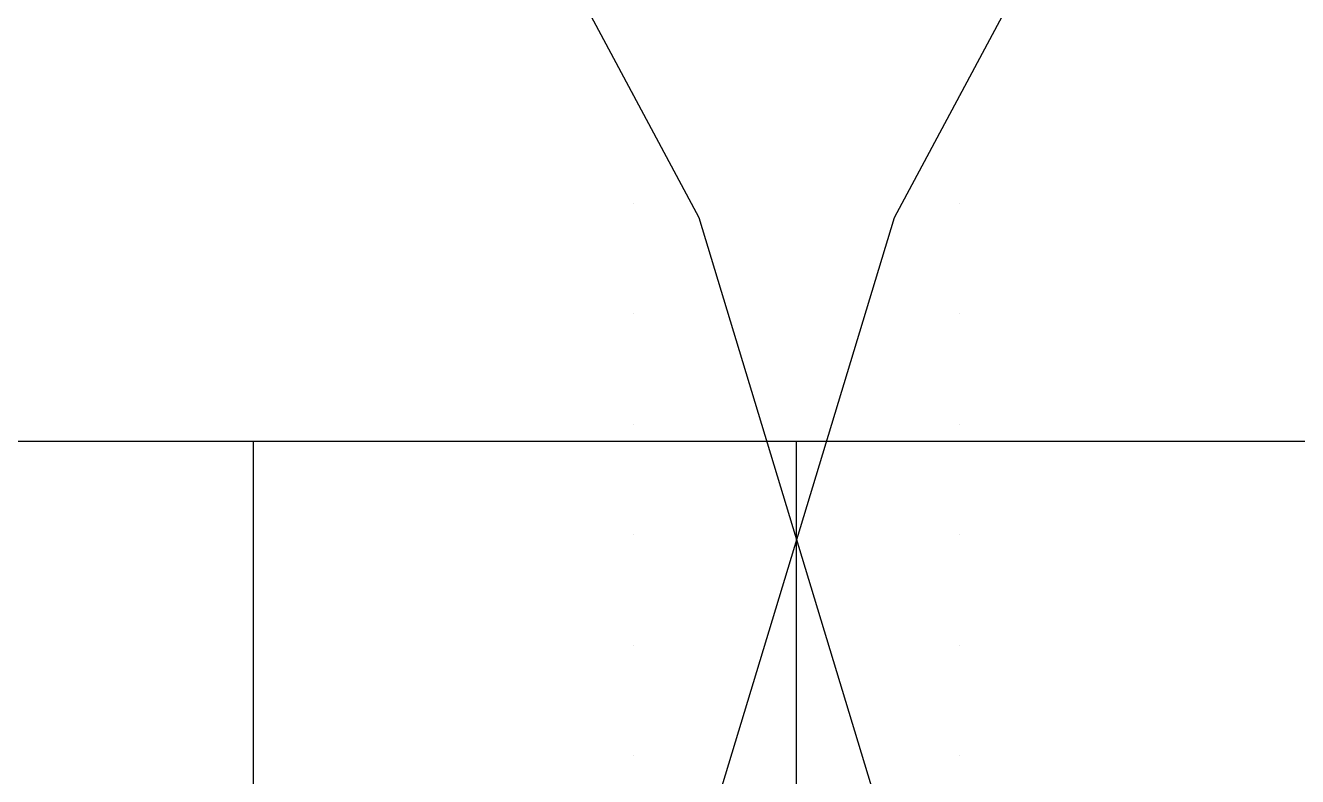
# Model space of a CAD drawing. Header units: metres. Extents: x -61500 to 61500, y -31500 to 31500.
# Drawn here: x -7099 to 4612, y 6914 to 13827 of the extents above; entities that cross this region are included whole.
import ezdxf

# ---------------------------------------------------------------- set-up
doc = ezdxf.new("R2010")
doc.units = ezdxf.units.M
for name, color, linetype in [('BEAMS_T1', 1, 'Continuous'), ('BEAMS_T2', 1, 'Continuous'), ('COLUMNS_T1', 5, 'Continuous'), ('COLUMNS_T2', 5, 'Continuous'), ('SKYBRIDGE', 3, 'Continuous')]:
    doc.layers.add(name, color=color, linetype=linetype)

msp = doc.modelspace()

# ---------------------------------------------------------------- linework, layer by layer
at = {"layer": 'BEAMS_T1'}
for p, q in [((-898, 12055, 18955), (-3809, 17500, 18955)), ((-898, 12055, 37909), (-3809, 17500, 37909)), ((-898, 12055, 56864), (-3809, 17500, 56864)), ((-898, 12055, 75818), (-3809, 17500, 75818)), ((-898, 12055, 94773), (-3809, 17500, 94773)), ((-898, 12055, 113727), (-3809, 17500, 113727)), ((-898, 12055, 132682), (-3809, 17500, 132682)), ((-898, 12055, 151636), (-3809, 17500, 151636)), ((-898, 12055, 170591), (-3809, 17500, 170591)), ((-898, 12055, 189545), (-3809, 17500, 189545)), ((-898, 12055, 208500), (-3809, 17500, 208500)), ((-898, 12055, 227455), (-3809, 17500, 227455)), ((-898, 12055, 246409), (-3809, 17500, 246409)), ((-898, 12055, 265364), (-3809, 17500, 265364)), ((-898, 12055, 284318), (-3809, 17500, 284318)), ((-898, 12055, 303273), (-3809, 17500, 303273)), ((-898, 12055, 322227), (-3809, 17500, 322227)), ((-898, 12055, 341182), (-3809, 17500, 341182)), ((-898, 12055, 360136), (-3809, 17500, 360136)), ((-898, 12055, 379091), (-3809, 17500, 379091)), ((-898, 12055, 398045), (-3809, 17500, 398045)), ((895, 6145, 18955), (-898, 12055, 18955)), ((895, 6145, 37909), (-898, 12055, 37909)), ((895, 6145, 56864), (-898, 12055, 56864)), ((895, 6145, 75818), (-898, 12055, 75818)), ((895, 6145, 94773), (-898, 12055, 94773)), ((895, 6145, 113727), (-898, 12055, 113727)), ((895, 6145, 132682), (-898, 12055, 132682)), ((895, 6145, 151636), (-898, 12055, 151636)), ((895, 6145, 170591), (-898, 12055, 170591)), ((895, 6145, 189545), (-898, 12055, 189545)), ((895, 6145, 208500), (-898, 12055, 208500)), ((895, 6145, 227455), (-898, 12055, 227455)), ((895, 6145, 246409), (-898, 12055, 246409)), ((895, 6145, 265364), (-898, 12055, 265364)), ((895, 6145, 284318), (-898, 12055, 284318)), ((895, 6145, 303273), (-898, 12055, 303273)), ((895, 6145, 322227), (-898, 12055, 322227)), ((895, 6145, 341182), (-898, 12055, 341182)), ((895, 6145, 360136), (-898, 12055, 360136)), ((895, 6145, 379091), (-898, 12055, 379091)), ((895, 6145, 398045), (-898, 12055, 398045))]:
    msp.add_line(p, q, dxfattribs=at)
at = {"layer": 'BEAMS_T2'}
for p, q in [((3809, 17500, 18955), (898, 12055, 18955)), ((3809, 17500, 37909), (898, 12055, 37909)), ((3809, 17500, 56864), (898, 12055, 56864)), ((3809, 17500, 75818), (898, 12055, 75818)), ((3809, 17500, 94773), (898, 12055, 94773)), ((3809, 17500, 113727), (898, 12055, 113727)), ((3809, 17500, 132682), (898, 12055, 132682)), ((3809, 17500, 151636), (898, 12055, 151636)), ((3809, 17500, 170591), (898, 12055, 170591)), ((3809, 17500, 189545), (898, 12055, 189545)), ((3809, 17500, 208500), (898, 12055, 208500)), ((3809, 17500, 227455), (898, 12055, 227455)), ((3809, 17500, 246409), (898, 12055, 246409)), ((3809, 17500, 265364), (898, 12055, 265364)), ((3809, 17500, 284318), (898, 12055, 284318)), ((3809, 17500, 303273), (898, 12055, 303273)), ((3809, 17500, 322227), (898, 12055, 322227)), ((3809, 17500, 341182), (898, 12055, 341182)), ((3809, 17500, 360136), (898, 12055, 360136)), ((3809, 17500, 379091), (898, 12055, 379091)), ((3809, 17500, 398045), (898, 12055, 398045)), ((898, 12055, 18955), (-895, 6145, 18955)), ((898, 12055, 37909), (-895, 6145, 37909)), ((898, 12055, 56864), (-895, 6145, 56864)), ((898, 12055, 75818), (-895, 6145, 75818)), ((898, 12055, 94773), (-895, 6145, 94773)), ((898, 12055, 113727), (-895, 6145, 113727)), ((898, 12055, 132682), (-895, 6145, 132682)), ((898, 12055, 151636), (-895, 6145, 151636)), ((898, 12055, 170591), (-895, 6145, 170591)), ((898, 12055, 189545), (-895, 6145, 189545)), ((898, 12055, 208500), (-895, 6145, 208500)), ((898, 12055, 227455), (-895, 6145, 227455)), ((898, 12055, 246409), (-895, 6145, 246409)), ((898, 12055, 265364), (-895, 6145, 265364)), ((898, 12055, 284318), (-895, 6145, 284318)), ((898, 12055, 303273), (-895, 6145, 303273)), ((898, 12055, 322227), (-895, 6145, 322227)), ((898, 12055, 341182), (-895, 6145, 341182)), ((898, 12055, 360136), (-895, 6145, 360136)), ((898, 12055, 379091), (-895, 6145, 379091)), ((898, 12055, 398045), (-895, 6145, 398045))]:
    msp.add_line(p, q, dxfattribs=at)
at = {"layer": 'COLUMNS_T1'}
for p, q in [((1500, 13204), (1500, 13204, 11373)), ((1500, 13204, 11373), (1500, 13204, 22745)), ((1500, 13204, 22745), (1500, 13204, 34118)), ((1500, 13204, 34118), (1500, 13204, 45491)), ((1500, 13204, 45491), (1500, 13204, 56864)), ((1500, 13204, 56864), (1500, 13204, 68236)), ((1500, 13204, 68236), (1500, 13204, 79609)), ((1500, 13204, 79609), (1500, 13204, 90982)), ((1500, 13204, 90982), (1500, 13204, 102355)), ((1500, 13204, 102355), (1500, 13204, 113727)), ((1500, 13204, 113727), (1500, 13204, 125100)), ((1500, 13204, 125100), (1500, 13204, 136473)), ((1500, 13204, 136473), (1500, 13204, 147845)), ((1500, 13204, 147845), (1500, 13204, 159218)), ((1500, 13204, 159218), (1500, 13204, 170591)), ((1500, 13204, 170591), (1500, 13204, 181964)), ((1500, 13204, 181964), (1500, 13204, 193336)), ((1500, 13204, 193336), (1500, 13204, 204709)), ((1500, 13204, 204709), (1500, 13204, 216082)), ((1500, 13204, 216082), (1500, 13204, 227455)), ((1500, 13204, 227455), (1500, 13204, 238827)), ((1500, 13204, 238827), (1500, 13204, 250200)), ((1500, 13204, 250200), (1500, 13204, 261573)), ((1500, 13204, 261573), (1500, 13204, 272945)), ((1500, 13204, 272945), (1500, 13204, 284318)), ((1500, 13204, 284318), (1500, 13204, 295691)), ((1500, 13204, 295691), (1500, 13204, 307064)), ((1500, 13204, 307064), (1500, 13204, 318436)), ((1500, 13204, 318436), (1500, 13204, 329809)), ((1500, 13204, 329809), (1500, 13204, 341182)), ((1500, 13204, 341182), (1500, 13204, 352555)), ((1500, 13204, 352555), (1500, 13204, 363927)), ((1500, 13204, 363927), (1500, 13204, 375300)), ((1500, 13204, 375300), (1500, 13204, 386673)), ((1500, 13204, 386673), (1500, 13204, 398045)), ((1500, 13204, 398045), (1500, 13204, 409418)), ((1500, 12188), (1500, 12188, 11373)), ((1500, 12188, 11373), (1500, 12188, 22745)), ((1500, 12188, 22745), (1500, 12188, 34118)), ((1500, 12188, 34118), (1500, 12188, 45491)), ((1500, 12188, 45491), (1500, 12188, 56864)), ((1500, 12188, 56864), (1500, 12188, 68236)), ((1500, 12188, 68236), (1500, 12188, 79609)), ((1500, 12188, 79609), (1500, 12188, 90982)), ((1500, 12188, 90982), (1500, 12188, 102355)), ((1500, 12188, 102355), (1500, 12188, 113727)), ((1500, 12188, 113727), (1500, 12188, 125100)), ((1500, 12188, 125100), (1500, 12188, 136473)), ((1500, 12188, 136473), (1500, 12188, 147845)), ((1500, 12188, 147845), (1500, 12188, 159218)), ((1500, 12188, 159218), (1500, 12188, 170591)), ((1500, 12188, 170591), (1500, 12188, 181964)), ((1500, 12188, 181964), (1500, 12188, 193336)), ((1500, 12188, 193336), (1500, 12188, 204709)), ((1500, 12188, 204709), (1500, 12188, 216082)), ((1500, 12188, 216082), (1500, 12188, 227455)), ((1500, 12188, 227455), (1500, 12188, 238827)), ((1500, 12188, 238827), (1500, 12188, 250200)), ((1500, 12188, 250200), (1500, 12188, 261573)), ((1500, 12188, 261573), (1500, 12188, 272945)), ((1500, 12188, 272945), (1500, 12188, 284318)), ((1500, 12188, 284318), (1500, 12188, 295691)), ((1500, 12188, 295691), (1500, 12188, 307064)), ((1500, 12188, 307064), (1500, 12188, 318436)), ((1500, 12188, 318436), (1500, 12188, 329809)), ((1500, 12188, 329809), (1500, 12188, 341182)), ((1500, 12188, 341182), (1500, 12188, 352555)), ((1500, 12188, 352555), (1500, 12188, 363927)), ((1500, 12188, 363927), (1500, 12188, 375300)), ((1500, 12188, 375300), (1500, 12188, 386673)), ((1500, 12188, 386673), (1500, 12188, 398045)), ((1500, 12188, 398045), (1500, 12188, 409418)), ((1500, 11172), (1500, 11172, 11373)), ((1500, 11172, 11373), (1500, 11172, 22745)), ((1500, 11172, 22745), (1500, 11172, 34118)), ((1500, 11172, 34118), (1500, 11172, 45491)), ((1500, 11172, 45491), (1500, 11172, 56864)), ((1500, 11172, 56864), (1500, 11172, 68236)), ((1500, 11172, 68236), (1500, 11172, 79609)), ((1500, 11172, 79609), (1500, 11172, 90982)), ((1500, 11172, 90982), (1500, 11172, 102355)), ((1500, 11172, 102355), (1500, 11172, 113727)), ((1500, 11172, 113727), (1500, 11172, 125100)), ((1500, 11172, 125100), (1500, 11172, 136473)), ((1500, 11172, 136473), (1500, 11172, 147845)), ((1500, 11172, 147845), (1500, 11172, 159218)), ((1500, 11172, 159218), (1500, 11172, 170591)), ((1500, 11172, 170591), (1500, 11172, 181964)), ((1500, 11172, 181964), (1500, 11172, 193336)), ((1500, 11172, 193336), (1500, 11172, 204709)), ((1500, 11172, 204709), (1500, 11172, 216082)), ((1500, 11172, 216082), (1500, 11172, 227455)), ((1500, 11172, 227455), (1500, 11172, 238827)), ((1500, 11172, 238827), (1500, 11172, 250200)), ((1500, 11172, 250200), (1500, 11172, 261573)), ((1500, 11172, 261573), (1500, 11172, 272945)), ((1500, 11172, 272945), (1500, 11172, 284318)), ((1500, 11172, 284318), (1500, 11172, 295691)), ((1500, 11172, 295691), (1500, 11172, 307064)), ((1500, 11172, 307064), (1500, 11172, 318436)), ((1500, 11172, 318436), (1500, 11172, 329809)), ((1500, 11172, 329809), (1500, 11172, 341182)), ((1500, 11172, 341182), (1500, 11172, 352555)), ((1500, 11172, 352555), (1500, 11172, 363927)), ((1500, 11172, 363927), (1500, 11172, 375300)), ((1500, 11172, 375300), (1500, 11172, 386673)), ((1500, 11172, 386673), (1500, 11172, 398045)), ((1500, 11172, 398045), (1500, 11172, 409418)), ((1500, 10156), (1500, 10156, 11373)), ((1500, 10156, 11373), (1500, 10156, 22745)), ((1500, 10156, 22745), (1500, 10156, 34118)), ((1500, 10156, 34118), (1500, 10156, 45491)), ((1500, 10156, 45491), (1500, 10156, 56864)), ((1500, 10156, 56864), (1500, 10156, 68236)), ((1500, 10156, 68236), (1500, 10156, 79609)), ((1500, 10156, 79609), (1500, 10156, 90982)), ((1500, 10156, 90982), (1500, 10156, 102355)), ((1500, 10156, 102355), (1500, 10156, 113727)), ((1500, 10156, 113727), (1500, 10156, 125100)), ((1500, 10156, 125100), (1500, 10156, 136473)), ((1500, 10156, 136473), (1500, 10156, 147845)), ((1500, 10156, 147845), (1500, 10156, 159218)), ((1500, 10156, 159218), (1500, 10156, 170591)), ((1500, 10156, 170591), (1500, 10156, 181964)), ((1500, 10156, 181964), (1500, 10156, 193336)), ((1500, 10156, 193336), (1500, 10156, 204709)), ((1500, 10156, 204709), (1500, 10156, 216082)), ((1500, 10156, 216082), (1500, 10156, 227455)), ((1500, 10156, 227455), (1500, 10156, 238827)), ((1500, 10156, 238827), (1500, 10156, 250200)), ((1500, 10156, 250200), (1500, 10156, 261573)), ((1500, 10156, 261573), (1500, 10156, 272945)), ((1500, 10156, 272945), (1500, 10156, 284318)), ((1500, 10156, 284318), (1500, 10156, 295691)), ((1500, 10156, 295691), (1500, 10156, 307064)), ((1500, 10156, 307064), (1500, 10156, 318436)), ((1500, 10156, 318436), (1500, 10156, 329809)), ((1500, 10156, 329809), (1500, 10156, 341182)), ((1500, 10156, 341182), (1500, 10156, 352555)), ((1500, 10156, 352555), (1500, 10156, 363927)), ((1500, 10156, 363927), (1500, 10156, 375300)), ((1500, 10156, 375300), (1500, 10156, 386673)), ((1500, 10156, 386673), (1500, 10156, 398045)), ((1500, 10156, 398045), (1500, 10156, 409418)), ((1500, 9140), (1500, 9140, 11373)), ((1500, 9140, 11373), (1500, 9140, 22745)), ((1500, 9140, 22745), (1500, 9140, 34118)), ((1500, 9140, 34118), (1500, 9140, 45491)), ((1500, 9140, 45491), (1500, 9140, 56864)), ((1500, 9140, 56864), (1500, 9140, 68236)), ((1500, 9140, 68236), (1500, 9140, 79609)), ((1500, 9140, 79609), (1500, 9140, 90982)), ((1500, 9140, 90982), (1500, 9140, 102355)), ((1500, 9140, 102355), (1500, 9140, 113727)), ((1500, 9140, 113727), (1500, 9140, 125100)), ((1500, 9140, 125100), (1500, 9140, 136473)), ((1500, 9140, 136473), (1500, 9140, 147845)), ((1500, 9140, 147845), (1500, 9140, 159218)), ((1500, 9140, 159218), (1500, 9140, 170591)), ((1500, 9140, 170591), (1500, 9140, 181964)), ((1500, 9140, 181964), (1500, 9140, 193336)), ((1500, 9140, 193336), (1500, 9140, 204709)), ((1500, 9140, 204709), (1500, 9140, 216082)), ((1500, 9140, 216082), (1500, 9140, 227455)), ((1500, 9140, 227455), (1500, 9140, 238827)), ((1500, 9140, 238827), (1500, 9140, 250200)), ((1500, 9140, 250200), (1500, 9140, 261573)), ((1500, 9140, 261573), (1500, 9140, 272945)), ((1500, 9140, 272945), (1500, 9140, 284318)), ((1500, 9140, 284318), (1500, 9140, 295691)), ((1500, 9140, 295691), (1500, 9140, 307064)), ((1500, 9140, 307064), (1500, 9140, 318436)), ((1500, 9140, 318436), (1500, 9140, 329809)), ((1500, 9140, 329809), (1500, 9140, 341182)), ((1500, 9140, 341182), (1500, 9140, 352555)), ((1500, 9140, 352555), (1500, 9140, 363927)), ((1500, 9140, 363927), (1500, 9140, 375300)), ((1500, 9140, 375300), (1500, 9140, 386673)), ((1500, 9140, 386673), (1500, 9140, 398045)), ((1500, 9140, 398045), (1500, 9140, 409418)), ((1500, 8124), (1500, 8124, 11373)), ((1500, 8124, 11373), (1500, 8124, 22745)), ((1500, 8124, 22745), (1500, 8124, 34118)), ((1500, 8124, 34118), (1500, 8124, 45491)), ((1500, 8124, 45491), (1500, 8124, 56864)), ((1500, 8124, 56864), (1500, 8124, 68236)), ((1500, 8124, 68236), (1500, 8124, 79609)), ((1500, 8124, 79609), (1500, 8124, 90982)), ((1500, 8124, 90982), (1500, 8124, 102355)), ((1500, 8124, 102355), (1500, 8124, 113727)), ((1500, 8124, 113727), (1500, 8124, 125100)), ((1500, 8124, 125100), (1500, 8124, 136473)), ((1500, 8124, 136473), (1500, 8124, 147845)), ((1500, 8124, 147845), (1500, 8124, 159218)), ((1500, 8124, 159218), (1500, 8124, 170591)), ((1500, 8124, 170591), (1500, 8124, 181964)), ((1500, 8124, 181964), (1500, 8124, 193336)), ((1500, 8124, 193336), (1500, 8124, 204709)), ((1500, 8124, 204709), (1500, 8124, 216082)), ((1500, 8124, 216082), (1500, 8124, 227455)), ((1500, 8124, 227455), (1500, 8124, 238827)), ((1500, 8124, 238827), (1500, 8124, 250200)), ((1500, 8124, 250200), (1500, 8124, 261573)), ((1500, 8124, 261573), (1500, 8124, 272945)), ((1500, 8124, 272945), (1500, 8124, 284318)), ((1500, 8124, 284318), (1500, 8124, 295691)), ((1500, 8124, 295691), (1500, 8124, 307064)), ((1500, 8124, 307064), (1500, 8124, 318436)), ((1500, 8124, 318436), (1500, 8124, 329809)), ((1500, 8124, 329809), (1500, 8124, 341182)), ((1500, 8124, 341182), (1500, 8124, 352555)), ((1500, 8124, 352555), (1500, 8124, 363927)), ((1500, 8124, 363927), (1500, 8124, 375300)), ((1500, 8124, 375300), (1500, 8124, 386673)), ((1500, 8124, 386673), (1500, 8124, 398045)), ((1500, 8124, 398045), (1500, 8124, 409418)), ((1500, 7108), (1500, 7108, 11373)), ((1500, 7108, 11373), (1500, 7108, 22745)), ((1500, 7108, 22745), (1500, 7108, 34118)), ((1500, 7108, 34118), (1500, 7108, 45491)), ((1500, 7108, 45491), (1500, 7108, 56864)), ((1500, 7108, 56864), (1500, 7108, 68236)), ((1500, 7108, 68236), (1500, 7108, 79609)), ((1500, 7108, 79609), (1500, 7108, 90982)), ((1500, 7108, 90982), (1500, 7108, 102355)), ((1500, 7108, 102355), (1500, 7108, 113727)), ((1500, 7108, 113727), (1500, 7108, 125100)), ((1500, 7108, 125100), (1500, 7108, 136473)), ((1500, 7108, 136473), (1500, 7108, 147845)), ((1500, 7108, 147845), (1500, 7108, 159218)), ((1500, 7108, 159218), (1500, 7108, 170591)), ((1500, 7108, 170591), (1500, 7108, 181964)), ((1500, 7108, 181964), (1500, 7108, 193336)), ((1500, 7108, 193336), (1500, 7108, 204709)), ((1500, 7108, 204709), (1500, 7108, 216082)), ((1500, 7108, 216082), (1500, 7108, 227455)), ((1500, 7108, 227455), (1500, 7108, 238827)), ((1500, 7108, 238827), (1500, 7108, 250200)), ((1500, 7108, 250200), (1500, 7108, 261573)), ((1500, 7108, 261573), (1500, 7108, 272945)), ((1500, 7108, 272945), (1500, 7108, 284318)), ((1500, 7108, 284318), (1500, 7108, 295691)), ((1500, 7108, 295691), (1500, 7108, 307064)), ((1500, 7108, 307064), (1500, 7108, 318436)), ((1500, 7108, 318436), (1500, 7108, 329809)), ((1500, 7108, 329809), (1500, 7108, 341182)), ((1500, 7108, 341182), (1500, 7108, 352555)), ((1500, 7108, 352555), (1500, 7108, 363927)), ((1500, 7108, 363927), (1500, 7108, 375300)), ((1500, 7108, 375300), (1500, 7108, 386673)), ((1500, 7108, 386673), (1500, 7108, 398045)), ((1500, 7108, 398045), (1500, 7108, 409418))]:
    msp.add_line(p, q, dxfattribs=at)
at = {"layer": 'COLUMNS_T2'}
for p, q in [((-1500, 13204), (-1500, 13204, 11373)), ((-1500, 13204, 11373), (-1500, 13204, 22745)), ((-1500, 13204, 22745), (-1500, 13204, 34118)), ((-1500, 13204, 34118), (-1500, 13204, 45491)), ((-1500, 13204, 45491), (-1500, 13204, 56864)), ((-1500, 13204, 56864), (-1500, 13204, 68236)), ((-1500, 13204, 68236), (-1500, 13204, 79609)), ((-1500, 13204, 79609), (-1500, 13204, 90982)), ((-1500, 13204, 90982), (-1500, 13204, 102355)), ((-1500, 13204, 102355), (-1500, 13204, 113727)), ((-1500, 13204, 113727), (-1500, 13204, 125100)), ((-1500, 13204, 125100), (-1500, 13204, 136473)), ((-1500, 13204, 136473), (-1500, 13204, 147845)), ((-1500, 13204, 147845), (-1500, 13204, 159218)), ((-1500, 13204, 159218), (-1500, 13204, 170591)), ((-1500, 13204, 170591), (-1500, 13204, 181964)), ((-1500, 13204, 181964), (-1500, 13204, 193336)), ((-1500, 13204, 193336), (-1500, 13204, 204709)), ((-1500, 13204, 204709), (-1500, 13204, 216082)), ((-1500, 13204, 216082), (-1500, 13204, 227455)), ((-1500, 13204, 227455), (-1500, 13204, 238827)), ((-1500, 13204, 238827), (-1500, 13204, 250200)), ((-1500, 13204, 250200), (-1500, 13204, 261573)), ((-1500, 13204, 261573), (-1500, 13204, 272945)), ((-1500, 13204, 272945), (-1500, 13204, 284318)), ((-1500, 13204, 284318), (-1500, 13204, 295691)), ((-1500, 13204, 295691), (-1500, 13204, 307064)), ((-1500, 13204, 307064), (-1500, 13204, 318436)), ((-1500, 13204, 318436), (-1500, 13204, 329809)), ((-1500, 13204, 329809), (-1500, 13204, 341182)), ((-1500, 13204, 341182), (-1500, 13204, 352555)), ((-1500, 13204, 352555), (-1500, 13204, 363927)), ((-1500, 13204, 363927), (-1500, 13204, 375300)), ((-1500, 13204, 375300), (-1500, 13204, 386673)), ((-1500, 13204, 386673), (-1500, 13204, 398045)), ((-1500, 13204, 398045), (-1500, 13204, 409418)), ((-1500, 12188), (-1500, 12188, 11373)), ((-1500, 12188, 11373), (-1500, 12188, 22745)), ((-1500, 12188, 22745), (-1500, 12188, 34118)), ((-1500, 12188, 34118), (-1500, 12188, 45491)), ((-1500, 12188, 45491), (-1500, 12188, 56864)), ((-1500, 12188, 56864), (-1500, 12188, 68236)), ((-1500, 12188, 68236), (-1500, 12188, 79609)), ((-1500, 12188, 79609), (-1500, 12188, 90982)), ((-1500, 12188, 90982), (-1500, 12188, 102355)), ((-1500, 12188, 102355), (-1500, 12188, 113727)), ((-1500, 12188, 113727), (-1500, 12188, 125100)), ((-1500, 12188, 125100), (-1500, 12188, 136473)), ((-1500, 12188, 136473), (-1500, 12188, 147845)), ((-1500, 12188, 147845), (-1500, 12188, 159218)), ((-1500, 12188, 159218), (-1500, 12188, 170591)), ((-1500, 12188, 170591), (-1500, 12188, 181964)), ((-1500, 12188, 181964), (-1500, 12188, 193336)), ((-1500, 12188, 193336), (-1500, 12188, 204709)), ((-1500, 12188, 204709), (-1500, 12188, 216082)), ((-1500, 12188, 216082), (-1500, 12188, 227455)), ((-1500, 12188, 227455), (-1500, 12188, 238827)), ((-1500, 12188, 238827), (-1500, 12188, 250200)), ((-1500, 12188, 250200), (-1500, 12188, 261573)), ((-1500, 12188, 261573), (-1500, 12188, 272945)), ((-1500, 12188, 272945), (-1500, 12188, 284318)), ((-1500, 12188, 284318), (-1500, 12188, 295691)), ((-1500, 12188, 295691), (-1500, 12188, 307064)), ((-1500, 12188, 307064), (-1500, 12188, 318436)), ((-1500, 12188, 318436), (-1500, 12188, 329809)), ((-1500, 12188, 329809), (-1500, 12188, 341182)), ((-1500, 12188, 341182), (-1500, 12188, 352555)), ((-1500, 12188, 352555), (-1500, 12188, 363927)), ((-1500, 12188, 363927), (-1500, 12188, 375300)), ((-1500, 12188, 375300), (-1500, 12188, 386673)), ((-1500, 12188, 386673), (-1500, 12188, 398045)), ((-1500, 12188, 398045), (-1500, 12188, 409418)), ((-1500, 11172), (-1500, 11172, 11373)), ((-1500, 11172, 11373), (-1500, 11172, 22745)), ((-1500, 11172, 22745), (-1500, 11172, 34118)), ((-1500, 11172, 34118), (-1500, 11172, 45491)), ((-1500, 11172, 45491), (-1500, 11172, 56864)), ((-1500, 11172, 56864), (-1500, 11172, 68236)), ((-1500, 11172, 68236), (-1500, 11172, 79609)), ((-1500, 11172, 79609), (-1500, 11172, 90982)), ((-1500, 11172, 90982), (-1500, 11172, 102355)), ((-1500, 11172, 102355), (-1500, 11172, 113727)), ((-1500, 11172, 113727), (-1500, 11172, 125100)), ((-1500, 11172, 125100), (-1500, 11172, 136473)), ((-1500, 11172, 136473), (-1500, 11172, 147845)), ((-1500, 11172, 147845), (-1500, 11172, 159218)), ((-1500, 11172, 159218), (-1500, 11172, 170591)), ((-1500, 11172, 170591), (-1500, 11172, 181964)), ((-1500, 11172, 181964), (-1500, 11172, 193336)), ((-1500, 11172, 193336), (-1500, 11172, 204709)), ((-1500, 11172, 204709), (-1500, 11172, 216082)), ((-1500, 11172, 216082), (-1500, 11172, 227455)), ((-1500, 11172, 227455), (-1500, 11172, 238827)), ((-1500, 11172, 238827), (-1500, 11172, 250200)), ((-1500, 11172, 250200), (-1500, 11172, 261573)), ((-1500, 11172, 261573), (-1500, 11172, 272945)), ((-1500, 11172, 272945), (-1500, 11172, 284318)), ((-1500, 11172, 284318), (-1500, 11172, 295691)), ((-1500, 11172, 295691), (-1500, 11172, 307064)), ((-1500, 11172, 307064), (-1500, 11172, 318436)), ((-1500, 11172, 318436), (-1500, 11172, 329809)), ((-1500, 11172, 329809), (-1500, 11172, 341182)), ((-1500, 11172, 341182), (-1500, 11172, 352555)), ((-1500, 11172, 352555), (-1500, 11172, 363927)), ((-1500, 11172, 363927), (-1500, 11172, 375300)), ((-1500, 11172, 375300), (-1500, 11172, 386673)), ((-1500, 11172, 386673), (-1500, 11172, 398045)), ((-1500, 11172, 398045), (-1500, 11172, 409418)), ((-1500, 10156), (-1500, 10156, 11373)), ((-1500, 10156, 11373), (-1500, 10156, 22745)), ((-1500, 10156, 22745), (-1500, 10156, 34118)), ((-1500, 10156, 34118), (-1500, 10156, 45491)), ((-1500, 10156, 45491), (-1500, 10156, 56864)), ((-1500, 10156, 56864), (-1500, 10156, 68236)), ((-1500, 10156, 68236), (-1500, 10156, 79609)), ((-1500, 10156, 79609), (-1500, 10156, 90982)), ((-1500, 10156, 90982), (-1500, 10156, 102355)), ((-1500, 10156, 102355), (-1500, 10156, 113727)), ((-1500, 10156, 113727), (-1500, 10156, 125100)), ((-1500, 10156, 125100), (-1500, 10156, 136473)), ((-1500, 10156, 136473), (-1500, 10156, 147845)), ((-1500, 10156, 147845), (-1500, 10156, 159218)), ((-1500, 10156, 159218), (-1500, 10156, 170591)), ((-1500, 10156, 170591), (-1500, 10156, 181964)), ((-1500, 10156, 181964), (-1500, 10156, 193336)), ((-1500, 10156, 193336), (-1500, 10156, 204709)), ((-1500, 10156, 204709), (-1500, 10156, 216082)), ((-1500, 10156, 216082), (-1500, 10156, 227455)), ((-1500, 10156, 227455), (-1500, 10156, 238827)), ((-1500, 10156, 238827), (-1500, 10156, 250200)), ((-1500, 10156, 250200), (-1500, 10156, 261573)), ((-1500, 10156, 261573), (-1500, 10156, 272945)), ((-1500, 10156, 272945), (-1500, 10156, 284318)), ((-1500, 10156, 284318), (-1500, 10156, 295691)), ((-1500, 10156, 295691), (-1500, 10156, 307064)), ((-1500, 10156, 307064), (-1500, 10156, 318436)), ((-1500, 10156, 318436), (-1500, 10156, 329809)), ((-1500, 10156, 329809), (-1500, 10156, 341182)), ((-1500, 10156, 341182), (-1500, 10156, 352555)), ((-1500, 10156, 352555), (-1500, 10156, 363927)), ((-1500, 10156, 363927), (-1500, 10156, 375300)), ((-1500, 10156, 375300), (-1500, 10156, 386673)), ((-1500, 10156, 386673), (-1500, 10156, 398045)), ((-1500, 10156, 398045), (-1500, 10156, 409418)), ((-1500, 9140), (-1500, 9140, 11373)), ((-1500, 9140, 11373), (-1500, 9140, 22745)), ((-1500, 9140, 22745), (-1500, 9140, 34118)), ((-1500, 9140, 34118), (-1500, 9140, 45491)), ((-1500, 9140, 45491), (-1500, 9140, 56864)), ((-1500, 9140, 56864), (-1500, 9140, 68236)), ((-1500, 9140, 68236), (-1500, 9140, 79609)), ((-1500, 9140, 79609), (-1500, 9140, 90982)), ((-1500, 9140, 90982), (-1500, 9140, 102355)), ((-1500, 9140, 102355), (-1500, 9140, 113727)), ((-1500, 9140, 113727), (-1500, 9140, 125100)), ((-1500, 9140, 125100), (-1500, 9140, 136473)), ((-1500, 9140, 136473), (-1500, 9140, 147845)), ((-1500, 9140, 147845), (-1500, 9140, 159218)), ((-1500, 9140, 159218), (-1500, 9140, 170591)), ((-1500, 9140, 170591), (-1500, 9140, 181964)), ((-1500, 9140, 181964), (-1500, 9140, 193336)), ((-1500, 9140, 193336), (-1500, 9140, 204709)), ((-1500, 9140, 204709), (-1500, 9140, 216082)), ((-1500, 9140, 216082), (-1500, 9140, 227455)), ((-1500, 9140, 227455), (-1500, 9140, 238827)), ((-1500, 9140, 238827), (-1500, 9140, 250200)), ((-1500, 9140, 250200), (-1500, 9140, 261573)), ((-1500, 9140, 261573), (-1500, 9140, 272945)), ((-1500, 9140, 272945), (-1500, 9140, 284318)), ((-1500, 9140, 284318), (-1500, 9140, 295691)), ((-1500, 9140, 295691), (-1500, 9140, 307064)), ((-1500, 9140, 307064), (-1500, 9140, 318436)), ((-1500, 9140, 318436), (-1500, 9140, 329809)), ((-1500, 9140, 329809), (-1500, 9140, 341182)), ((-1500, 9140, 341182), (-1500, 9140, 352555)), ((-1500, 9140, 352555), (-1500, 9140, 363927)), ((-1500, 9140, 363927), (-1500, 9140, 375300)), ((-1500, 9140, 375300), (-1500, 9140, 386673)), ((-1500, 9140, 386673), (-1500, 9140, 398045)), ((-1500, 9140, 398045), (-1500, 9140, 409418)), ((-1500, 8124), (-1500, 8124, 11373)), ((-1500, 8124, 11373), (-1500, 8124, 22745)), ((-1500, 8124, 22745), (-1500, 8124, 34118)), ((-1500, 8124, 34118), (-1500, 8124, 45491)), ((-1500, 8124, 45491), (-1500, 8124, 56864)), ((-1500, 8124, 56864), (-1500, 8124, 68236)), ((-1500, 8124, 68236), (-1500, 8124, 79609)), ((-1500, 8124, 79609), (-1500, 8124, 90982)), ((-1500, 8124, 90982), (-1500, 8124, 102355)), ((-1500, 8124, 102355), (-1500, 8124, 113727)), ((-1500, 8124, 113727), (-1500, 8124, 125100)), ((-1500, 8124, 125100), (-1500, 8124, 136473)), ((-1500, 8124, 136473), (-1500, 8124, 147845)), ((-1500, 8124, 147845), (-1500, 8124, 159218)), ((-1500, 8124, 159218), (-1500, 8124, 170591)), ((-1500, 8124, 170591), (-1500, 8124, 181964)), ((-1500, 8124, 181964), (-1500, 8124, 193336)), ((-1500, 8124, 193336), (-1500, 8124, 204709)), ((-1500, 8124, 204709), (-1500, 8124, 216082)), ((-1500, 8124, 216082), (-1500, 8124, 227455)), ((-1500, 8124, 227455), (-1500, 8124, 238827)), ((-1500, 8124, 238827), (-1500, 8124, 250200)), ((-1500, 8124, 250200), (-1500, 8124, 261573)), ((-1500, 8124, 261573), (-1500, 8124, 272945)), ((-1500, 8124, 272945), (-1500, 8124, 284318)), ((-1500, 8124, 284318), (-1500, 8124, 295691)), ((-1500, 8124, 295691), (-1500, 8124, 307064)), ((-1500, 8124, 307064), (-1500, 8124, 318436)), ((-1500, 8124, 318436), (-1500, 8124, 329809)), ((-1500, 8124, 329809), (-1500, 8124, 341182)), ((-1500, 8124, 341182), (-1500, 8124, 352555)), ((-1500, 8124, 352555), (-1500, 8124, 363927)), ((-1500, 8124, 363927), (-1500, 8124, 375300)), ((-1500, 8124, 375300), (-1500, 8124, 386673)), ((-1500, 8124, 386673), (-1500, 8124, 398045)), ((-1500, 8124, 398045), (-1500, 8124, 409418)), ((-1500, 7108), (-1500, 7108, 11373)), ((-1500, 7108, 11373), (-1500, 7108, 22745)), ((-1500, 7108, 22745), (-1500, 7108, 34118)), ((-1500, 7108, 34118), (-1500, 7108, 45491)), ((-1500, 7108, 45491), (-1500, 7108, 56864)), ((-1500, 7108, 56864), (-1500, 7108, 68236)), ((-1500, 7108, 68236), (-1500, 7108, 79609)), ((-1500, 7108, 79609), (-1500, 7108, 90982)), ((-1500, 7108, 90982), (-1500, 7108, 102355)), ((-1500, 7108, 102355), (-1500, 7108, 113727)), ((-1500, 7108, 113727), (-1500, 7108, 125100)), ((-1500, 7108, 125100), (-1500, 7108, 136473)), ((-1500, 7108, 136473), (-1500, 7108, 147845)), ((-1500, 7108, 147845), (-1500, 7108, 159218)), ((-1500, 7108, 159218), (-1500, 7108, 170591)), ((-1500, 7108, 170591), (-1500, 7108, 181964)), ((-1500, 7108, 181964), (-1500, 7108, 193336)), ((-1500, 7108, 193336), (-1500, 7108, 204709)), ((-1500, 7108, 204709), (-1500, 7108, 216082)), ((-1500, 7108, 216082), (-1500, 7108, 227455)), ((-1500, 7108, 227455), (-1500, 7108, 238827)), ((-1500, 7108, 238827), (-1500, 7108, 250200)), ((-1500, 7108, 250200), (-1500, 7108, 261573)), ((-1500, 7108, 261573), (-1500, 7108, 272945)), ((-1500, 7108, 272945), (-1500, 7108, 284318)), ((-1500, 7108, 284318), (-1500, 7108, 295691)), ((-1500, 7108, 295691), (-1500, 7108, 307064)), ((-1500, 7108, 307064), (-1500, 7108, 318436)), ((-1500, 7108, 318436), (-1500, 7108, 329809)), ((-1500, 7108, 329809), (-1500, 7108, 341182)), ((-1500, 7108, 341182), (-1500, 7108, 352555)), ((-1500, 7108, 352555), (-1500, 7108, 363927)), ((-1500, 7108, 363927), (-1500, 7108, 375300)), ((-1500, 7108, 375300), (-1500, 7108, 386673)), ((-1500, 7108, 386673), (-1500, 7108, 398045)), ((-1500, 7108, 398045), (-1500, 7108, 409418))]:
    msp.add_line(p, q, dxfattribs=at)
at = {"layer": 'SKYBRIDGE'}
for p, q in [((-30000, 10000, 170800), (30000, 10000, 170800)), ((-30000, 10000, 166800), (30000, 10000, 166800)), ((-10000, 10000, 166800), (-5000, 10000, 170800)), ((-10000, 10000, 170800), (-5000, 10000, 166800)), ((-5000, 10000, 166800), (-5000, 10000, 170800)), ((-5000, -10000, 168800), (-5000, 10000, 168800)), ((-5000, 10000, 166800), (0, 10000, 170800)), ((-5000, 10000, 170800), (0, 10000, 166800)), ((0, 10000, 166800), (0, 10000, 170800)), ((0, -10000, 168800), (0, 10000, 168800)), ((0, 10000, 166800), (5000, 10000, 170800)), ((0, 10000, 170800), (5000, 10000, 166800))]:
    msp.add_line(p, q, dxfattribs=at)

doc.saveas('drawing.dxf')
